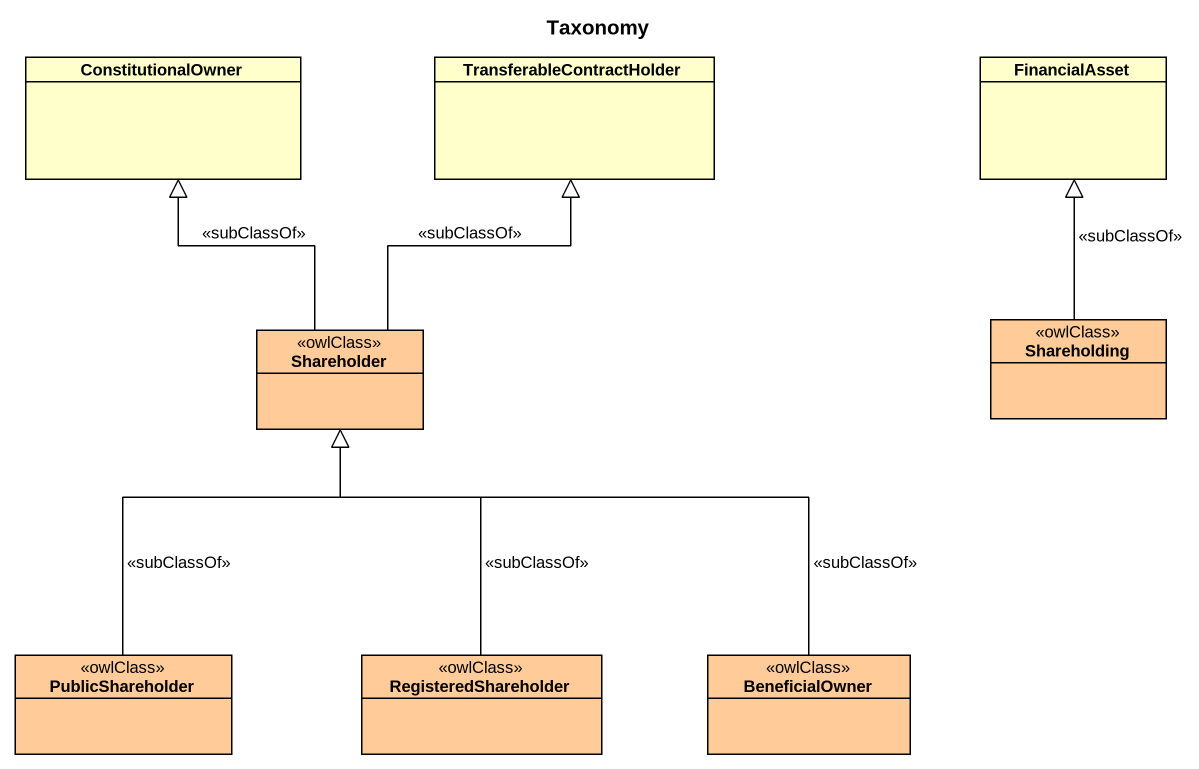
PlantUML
@startuml
title Taxonomy
hide circle
hide empty members
class ConstitutionalOwner #FFFFCC
class TransferableContractHolder #FFFFCC
class FinancialAsset #FFFFCC
class Shareholder <<owlClass>> #FFCC99
class Shareholding <<owlClass>> #FFCC99
class PublicShareholder <<owlClass>> #FFCC99
class RegisteredShareholder <<owlClass>> #FFCC99
class BeneficialOwner <<owlClass>> #FFCC99
Shareholder -up-|> ConstitutionalOwner : <<subClassOf>>
Shareholder -up-|> TransferableContractHolder : <<subClassOf>>
Shareholding -up-|> FinancialAsset : <<subClassOf>>
PublicShareholder -up-|> Shareholder : <<subClassOf>>
RegisteredShareholder -up-|> Shareholder : <<subClassOf>>
BeneficialOwner -up-|> Shareholder : <<subClassOf>>
@enduml
